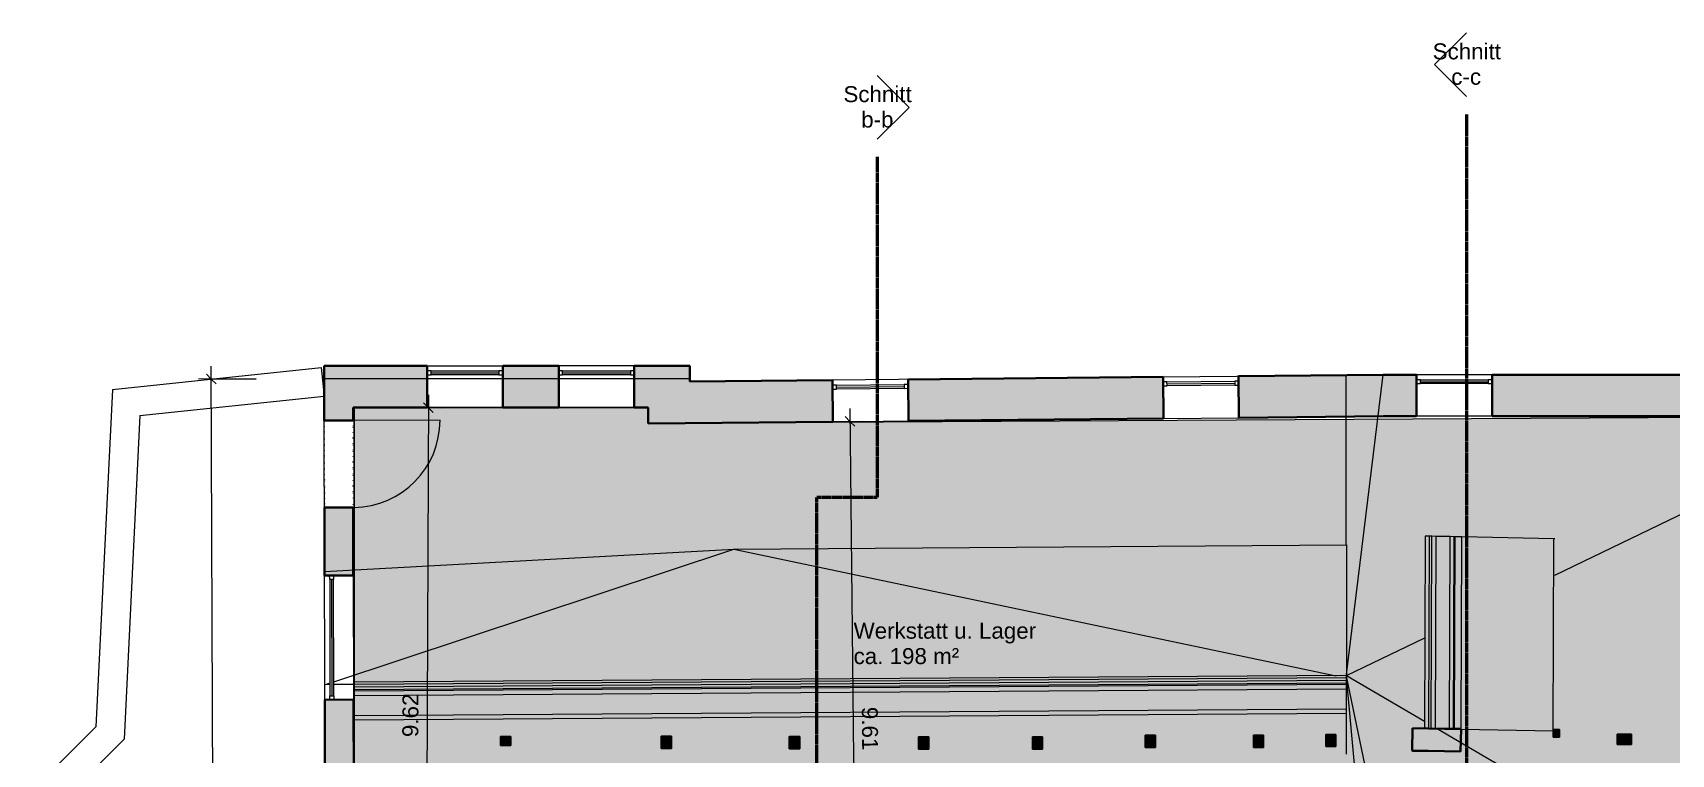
# Model space of a CAD drawing. Header units: millimetres. Extents: x -17984 to 21009, y -19333 to 10906.
# Drawn here: x -17984 to 7627, y -370 to 10906 of the extents above; entities that cross this region are included whole.
import ezdxf

# ---------------------------------------------------------------- set-up
doc = ezdxf.new("R2010")
doc.units = ezdxf.units.MM
doc.linetypes.add('Achse', pattern=[10, 5, -2.5, 0, -2.5])
doc.linetypes.add('Über Schnittebene 1', pattern=[1, 0, -1])
for name, color, linetype, lineweight in [('A-ANNO-DIMS', 211, 'Continuous', 9), ('A-ANNO-DIMS-100', 211, 'Continuous', 9), ('A-DETL-GENF', 92, 'Continuous', 9), ('A-DETL-THIN', 151, 'Continuous', 9), ('A-DOOR', 31, 'Continuous', 9), ('A-FLOR', 192, 'Continuous', 9), ('A-GLAZ', 151, 'Continuous', 9), ('A-MASS', 70, 'Continuous', 9), ('A-WALL', 113, 'Continuous', 9), ('A-WALL-PATT', 111, 'Continuous', 35), ('G-ANNO-SYMB', 111, 'Continuous', 9), ('G-ANNO-TEXT', 231, 'Continuous', 9), ('S-COLS', 52, 'Continuous', 9)]:
    doc.layers.add(name, color=color, linetype=linetype, lineweight=lineweight)
doc.styles.add('Arial_1', font='arial.ttf', dxfattribs={"height": 250})
doc.dimstyles.new('2_5mm_-_Arial', dxfattribs={"dimscale": 304.8, "dimtxt": 255.06485, "dimasz": 0.492126, "dimexe": 0.656168, "dimexo": 0.0625, "dimgap": 0.164042, "dimtad": 1, "dimlfac": 0.001, "dimrnd": 0.005, "dimzin": 0, "dimdsep": 46, "dimtxsty": 'Arial_1', "dimblk1": 'OBLIQUE', "dimblk2": 'OBLIQUE', "dimsah": 1, "dimcen": 0.09, "dimdle": 0.656168, "dimazin": 0, "dimtfac": 1, "dimtdec": 4, "dimtix": 1, "dimtmove": 0, "dimatfit": 3, "dimfxl": 2.296588, "dimfxlon": 1, "dimtvp": 1, "dimtolj": 1, "dimtzin": 0, "dimarcsym": 2})

# ---------------------------------------------------------------- blocks, each defined once
blk = doc.blocks.new('Drehflügel 1-flg - Variabel - Drehflügel 1-flg - Variabel-531033-Erdgeschoss HG')
at = {"layer": 'A-DOOR', "linetype": 'Über Schnittebene 1'}
for p, q in [((680, 211), (-680, 211)), ((-680, -239), (680, -239))]:
    blk.add_line(p, q, dxfattribs=at)
at = {"layer": 'A-DOOR'}
for p, q in [((680, -257), (680, -239)), ((680, -1599), (680, -257))]:
    blk.add_line(p, q, dxfattribs=at)
for start, end in [(180, 180.6291), (180.6291, 270)]:
    blk.add_arc((680, -239), 1360, start, end, dxfattribs=at)
blk = doc.blocks.new('Fenster 1-flg - Variabel - Fenster 1-flg - Variabel-531736-Erdgeschoss HG')
at = {"layer": 'A-GLAZ'}
for p, q in [((-530, 245), (-590, 245)), ((-590, 245), (-590, 185)), ((-590, 185), (-530, 185)), ((-530, 185), (-530, 245)), ((-530, 245), (530, 245)), ((-530, 215), (530, 215)), ((530, 185), (-530, 185)), ((590, 245), (530, 245)), ((530, 245), (530, 185)), ((530, 185), (590, 185)), ((590, 185), (590, 245))]:
    blk.add_line(p, q, dxfattribs=at)
blk = doc.blocks.new('Fenster 1-flg - Variabel - Fenster 1-flg - Variabel-531891-Erdgeschoss HG')
at = {"layer": 'A-GLAZ'}
for p, q in [((-530, 245), (-590, 245)), ((-590, 245), (-590, 185)), ((-590, 185), (-530, 185)), ((-530, 185), (-530, 245)), ((-530, 245), (530, 245)), ((-530, 215), (530, 215)), ((530, 185), (-530, 185)), ((590, 245), (530, 245)), ((530, 245), (530, 185)), ((530, 185), (590, 185)), ((590, 185), (590, 245))]:
    blk.add_line(p, q, dxfattribs=at)
blk = doc.blocks.new('Fenster 1-flg - Variabel - Fenster 1-flg - Variabel-535240-Erdgeschoss HG')
at = {"layer": 'A-GLAZ'}
for p, q in [((-970, -145), (-970, -85)), ((-970, -85), (-910, -85)), ((-910, -145), (-970, -145)), ((-910, -85), (-910, -145)), ((910, -85), (-910, -85)), ((-910, -115), (910, -115)), ((-910, -145), (910, -145)), ((910, -145), (910, -85)), ((910, -85), (970, -85)), ((970, -145), (910, -145)), ((970, -85), (970, -145))]:
    blk.add_line(p, q, dxfattribs=at)
blk = doc.blocks.new('Schnitt - Name-2324-Erdgeschoss HG')
at = {"layer": 'G-ANNO-SYMB'}
for p, q in [((-12.7, 0), (-7.72, 4.98)), ((-7.72, 4.98), (-2.75, 0))]:
    blk.add_line(p, q, dxfattribs=at)
blk = doc.blocks.new('DIMBLOCK1-Erdgeschoss HG')
at = {"layer": 'A-ANNO-DIMS-100'}
for p, q in [((-11798, 5246), (-11843, -4772)), ((-12499, 5049), (-11599, 5045)), ((-11799, 5046), (-12499, 5049)), ((-11142, -4575), (-12042, -4571)), ((-11842, -4572), (-11142, -4575))]:
    blk.add_line(p, q, dxfattribs=at)
at = {"layer": 'A-ANNO-DIMS-100', "lineweight": 25}
for p, q in [((-11799, 5046), (-11874, 5121)), ((-11799, 5046), (-11724, 4970)), ((-11842, -4572), (-11917, -4497)), ((-11842, -4572), (-11767, -4647))]:
    blk.add_line(p, q, dxfattribs=at)
at = {"layer": 'A-ANNO-DIMS-100', "color": 0, "insert": (-12208, -101), "char_height": 250, "width": 814.16, "attachment_point": 1, "rotation": 89.7438, "line_spacing_factor": 0.941778, "style": 'Arial_1'}
blk.add_mtext('9.62', dxfattribs=at)
blk = doc.blocks.new('_Oblique')
at = {"color": 0, "linetype": 'ByBlock', "lineweight": -2}
blk.add_line((-0.5, -0.5), (0.5, 0.5), dxfattribs=at)
blk = doc.blocks.new('DIMBLOCK2-Erdgeschoss HG')
at = {"layer": 'A-ANNO-DIMS-100', "lineweight": 25}
for p, q in [((-5210, 4833), (-5286, 4907)), ((-5210, 4833), (-5134, 4759)), ((-5107, -4776), (-5183, -4702)), ((-5107, -4776), (-5031, -4851))]:
    blk.add_line(p, q, dxfattribs=at)
at = {"layer": 'A-ANNO-DIMS-100'}
for p, q in [((-5212, 5033), (-5107, -4776)), ((-5910, 4826), (-5010, 4835)), ((-5210, 4833), (-5910, 4826)), ((-4407, -4769), (-5307, -4779)), ((-5107, -4776), (-4407, -4769))]:
    blk.add_line(p, q, dxfattribs=at)
at = {"layer": 'A-ANNO-DIMS-100', "color": 0, "insert": (-4776, 372), "char_height": 250, "width": 814.16, "attachment_point": 1, "rotation": 270.6138, "line_spacing_factor": 0.941778, "style": 'Arial_1'}
blk.add_mtext('9.61', dxfattribs=at)
blk = doc.blocks.new('DIMBLOCK25-Erdgeschoss HG')
at = {"layer": 'A-ANNO-DIMS-100'}
for p, q in [((-15113, -14989), (-15193, 5694)), ((-14493, 5497), (-15393, 5493)), ((-15193, 5494), (-14493, 5497)), ((-14414, -14786), (-15314, -14790)), ((-15114, -14789), (-14414, -14786))]:
    blk.add_line(p, q, dxfattribs=at)
at = {"layer": 'A-ANNO-DIMS-100', "lineweight": 25}
for p, q in [((-15193, 5494), (-15268, 5569)), ((-15193, 5494), (-15117, 5419)), ((-15114, -14789), (-15189, -14714)), ((-15114, -14789), (-15039, -14864))]:
    blk.add_line(p, q, dxfattribs=at)
at = {"layer": 'A-ANNO-DIMS-100', "color": 0, "insert": (-14769, -4145), "char_height": 250, "width": 1202.88, "attachment_point": 1, "rotation": 270.2224, "line_spacing_factor": 0.941778, "style": 'Arial_1'}
blk.add_mtext('20.28\\A2\\H0.5x;\\S5^  ;\\H2x;', dxfattribs=at)

msp = doc.modelspace()

# ---------------------------------------------------------------- hatches: boundary and pattern name
at = {"layer": 'A-DETL-GENF', "transparency": 33554534}
h = msp.add_hatch(color=33, dxfattribs=at)
h.paths.add_polyline_path([(-7735.425, -4804.526), (3057.983, -4688.889), (3057.983, -1444.998), (11628.983, -1444.998), (11628.983, 4911.993), (-8363.017, 4799.465), (-8363.017, 5050.993), (-12960.228, 5050.993), (-12960.228, -4566.95), (-8396.092, -4587.358), (-8396.755, -4370.015), (-7736.758, -4368)], flags=0)
h.paths.add_polyline_path([(3582.983, -326.572), (3582.983, 38.993), (4333.926, 38.993), (4333.926, -326.572)], flags=0)
h.paths.add_polyline_path([(-2358.794, -289.22), (-2358.794, -99.22), (-2198.794, -99.22), (-2198.794, -289.22)], flags=0)
h.paths.add_polyline_path([(-3978.794, -289.22), (-4138.794, -289.22), (-4138.794, -99.22), (-3978.794, -99.22)], flags=0)
h.paths.add_polyline_path([(-6162.512, -284.22), (-6162.512, -91.72), (-5993.794, -91.72), (-5993.794, -284.22)], flags=0)
h.paths.add_polyline_path([(-8158.794, -279.22), (-8158.794, -89.22), (-7998.794, -89.22), (-7998.794, -279.22)], flags=0)
h.paths.add_polyline_path([(1255.937, -263.504), (1095.937, -263.504), (1095.937, -73.504), (1255.937, -73.504)], flags=0)
h.paths.add_polyline_path([(-594.063, -263.504), (-594.063, -73.504), (-434.063, -73.504), (-434.063, -263.504)], flags=0)
h.paths.add_polyline_path([(2385.767, -248.958), (2225.767, -248.958), (2225.767, -58.958), (2385.767, -58.958)], flags=0)
h.paths.add_polyline_path([(-10513.794, -231.72), (-10673.794, -231.72), (-10673.794, -91.72), (-10513.794, -91.72)], flags=0)
h.paths.add_polyline_path([(6783.81, -215.617), (6783.81, -55.617), (7003.81, -55.617), (7003.81, -215.617)], flags=0)
h.paths.add_polyline_path([(5883.29, -101.705), (5783.29, -101.705), (5783.29, 18.295), (5883.29, 18.295)], flags=0)
at = {"layer": 'A-WALL-PATT', "lineweight": 9, "transparency": 33554585}
h = msp.add_hatch(color=256, dxfattribs=at)
h.paths.add_polyline_path([(-12960.228, -4566.95), (-12961.555, -3849.775), (-13411.554, -3850.607), (-13410.233, -4564.938)], flags=0)
h.paths.add_polyline_path([(-13417.136, -832.353), (-12967.137, -831.521), (-12969.569, 483.477), (-13419.569, 482.644)], flags=0)
h.paths.add_polyline_path([(-13423.157, 2422.641), (-12973.157, 2423.473), (-12975.127, 3488.471), (-13425.126, 3487.639)], flags=0)
h.paths.add_polyline_path([(-13427.642, 4847.637), (-12977.643, 4848.469), (-12979.219, 5700.993), (-13429.22, 5700.993)], flags=0)
h = msp.add_hatch(color=256, dxfattribs=at)
h.paths.add_polyline_path([(-8363.017, 5050.993), (-8363.017, 5700.993), (-8581.017, 5700.993), (-8581.017, 5050.993)], flags=0)
h.paths.add_polyline_path([(-9761.017, 5050.993), (-9761.017, 5700.993), (-10638.017, 5700.993), (-10638.017, 5050.993)], flags=0)
h.paths.add_polyline_path([(-11818.017, 5050.993), (-11818.017, 5700.993), (-12979.219, 5700.993), (-12978.017, 5050.993), (-12943.587, 5050.993)], flags=0)
for points in [[(-8363.017, 4799.465), (-7713.017, 4805.83), (-7713.017, 5700.993), (-8363.017, 5700.993), (-8363.017, 4911.993)], [(4333.926, -326.572), (4333.926, 23.503), (3582.983, 38.993), (3582.983, -311.082)]]:
    msp.add_hatch(color=256, dxfattribs=at).paths.add_polyline_path(points, flags=0)
h = msp.add_hatch(color=256, dxfattribs=at)
h.paths.add_polyline_path([(-7713.017, 4805.83), (-5475.677, 4827.737), (-5482.041, 5477.706), (-7713.017, 5455.861), (-7713.017, 4911.993)], flags=0)
h.paths.add_polyline_path([(-4295.734, 4839.291), (-309.12, 4878.327), (-315.484, 5528.296), (-4302.098, 5489.26), (-4296.445, 4911.993)], flags=0)
h.paths.add_polyline_path([(870.824, 4889.881), (3128.983, 4911.993), (3125.801, 5561.993), (864.459, 5539.85), (870.607, 4911.993)], flags=0)
h = msp.add_hatch(color=256, dxfattribs=at)
h.paths.add_polyline_path([(12308.983, 4911.993), (12308.983, 5561.993), (9143.983, 5561.993), (9143.983, 4911.993), (12258.134, 4911.993)], flags=0)
h.paths.add_polyline_path([(8072.073, 4911.993), (8072.073, 5561.993), (4827.073, 5561.993), (4827.073, 4911.993), (7003.81, 4911.993)], flags=0)
h.paths.add_polyline_path([(3647.073, 4911.993), (3647.073, 5561.993), (3125.801, 5561.993), (3128.983, 4911.993), (3582.983, 4911.993)], flags=0)
h = msp.add_hatch(color=256, dxfattribs=at)
h.paths.add_polyline_path([(4333.926, -326.572), (4341.144, 23.354), (4333.926, 23.503), (4333.926, -215.617)], flags=0)
h.paths.add_polyline_path([(3582.983, -311.082), (3582.983, 38.993), (3575.765, -310.933)], flags=0)
at = {"layer": 'S-COLS'}
for points in [[(5783.29, -101.705), (5883.29, -101.705), (5883.29, 18.295), (5783.29, 18.295), (5783.29, -89.056)], [(-10611.551, -231.72), (-10513.794, -231.72), (-10513.794, -91.72), (-10673.794, -91.72), (-10673.794, -231.72)], [(-8158.794, -279.22), (-7998.794, -279.22), (-7998.794, -89.22), (-8158.794, -89.22), (-8158.794, -231.72)], [(-6153.794, -284.22), (-5993.794, -284.22), (-5993.794, -94.22), (-6153.794, -94.22), (-6153.794, -283.789)], [(-3978.794, -289.22), (-3978.794, -99.22), (-4138.794, -99.22), (-4138.794, -289.22)], [(-2358.794, -289.22), (-2198.794, -289.22), (-2198.794, -99.22), (-2358.794, -99.22), (-2358.794, -155.308)], [(-594.063, -263.504), (-434.063, -263.504), (-434.063, -73.504), (-594.063, -73.504), (-594.063, -99.22)], [(1095.937, -263.504), (1255.937, -263.504), (1255.937, -73.504), (1095.937, -73.504), (1095.937, -248.958)], [(2225.767, -248.958), (2385.767, -248.958), (2385.767, -58.958), (2225.767, -58.958), (2225.767, -73.504)], [(7003.81, -215.617), (7003.81, -55.617), (6783.81, -55.617), (6783.81, -215.617)]]:
    msp.add_hatch(color=256, dxfattribs=at).paths.add_polyline_path(points, flags=0)

# ---------------------------------------------------------------- linework, layer by layer
at = {"layer": 'A-DETL-THIN'}
for p, q in [((-8363.017, 5050.993), (-12960.228, 5050.993)), ((-12960.228, 5050.993), (-12960.228, -4566.95)), ((-8363.017, 4799.465), (-8363.017, 5050.993)), ((11628.983, 4911.993), (-8363.017, 4799.465)), ((3582.983, -326.572), (3582.983, 38.993)), ((3582.983, 38.993), (4333.926, 38.993)), ((4333.926, 38.993), (4333.926, -326.572)), ((5783.29, -101.705), (5783.29, 18.295)), ((5783.29, 18.295), (5883.29, 18.295)), ((5883.29, 18.295), (5883.29, -101.705)), ((-10673.794, -231.72), (-10673.794, -91.72)), ((-10673.794, -91.72), (-10513.794, -91.72)), ((-10513.794, -231.72), (-10673.794, -231.72)), ((-10513.794, -91.72), (-10513.794, -231.72)), ((-8158.794, -279.22), (-8158.794, -89.22)), ((-8158.794, -89.22), (-7998.794, -89.22)), ((-7998.794, -89.22), (-7998.794, -279.22)), ((-6162.512, -284.22), (-6162.512, -91.72)), ((-6162.512, -91.72), (-5993.794, -91.72)), ((-5993.794, -91.72), (-5993.794, -284.22)), ((-4138.794, -289.22), (-4138.794, -99.22)), ((-4138.794, -99.22), (-3978.794, -99.22)), ((-3978.794, -99.22), (-3978.794, -289.22)), ((-2358.794, -289.22), (-2358.794, -99.22)), ((-2358.794, -99.22), (-2198.794, -99.22)), ((-2198.794, -99.22), (-2198.794, -289.22)), ((-594.063, -263.504), (-594.063, -73.504)), ((-594.063, -73.504), (-434.063, -73.504)), ((-434.063, -73.504), (-434.063, -263.504)), ((1095.937, -263.504), (1095.937, -73.504)), ((1095.937, -73.504), (1255.937, -73.504)), ((1255.937, -73.504), (1255.937, -263.504)), ((2225.767, -248.958), (2225.767, -58.958)), ((2225.767, -58.958), (2385.767, -58.958)), ((2385.767, -248.958), (2225.767, -248.958)), ((2385.767, -58.958), (2385.767, -248.958)), ((5883.29, -101.705), (5783.29, -101.705)), ((6783.81, -215.617), (6783.81, -55.617)), ((6783.81, -55.617), (7003.81, -55.617)), ((7003.81, -215.617), (6783.81, -215.617)), ((7003.81, -55.617), (7003.81, -215.617)), ((-7998.794, -279.22), (-8158.794, -279.22)), ((-5993.794, -284.22), (-6162.512, -284.22)), ((-3978.794, -289.22), (-4138.794, -289.22)), ((-2198.794, -289.22), (-2358.794, -289.22)), ((-434.063, -263.504), (-594.063, -263.504)), ((1255.937, -263.504), (1095.937, -263.504)), ((4333.926, -326.572), (3582.983, -326.572))]:
    msp.add_line(p, q, dxfattribs=at)
at = {"layer": 'A-FLOR'}
for p, q in [((-13428.85, 5500.993), (-7713.017, 5500.993)), ((-315.484, 5528.296), (3125.801, 5561.993)), ((2547.079, 2905.424), (2547.079, 5556.326)), ((-13420.003, 717.347), (-13427.642, 4847.637)), ((-13423.271, 2484.489), (-7023.017, 2834.993)), ((-7023.017, 2834.993), (2549.037, 2905.438)), ((2549.037, 2905.438), (2549.037, 858.86)), ((-13340.003, 717.885), (-13420.003, 717.347)), ((-13409.492, -4964.945), (-13420.002, 717.347)), ((-12962.051, 720.425), (-13280.004, 718.288))]:
    msp.add_line(p, q, dxfattribs=at)
at = {"layer": 'A-FLOR', "lineweight": 18}
for p, q in [((2549.037, 874.775), (3125.801, 5561.993)), ((5806.89, 2429.386), (12308.983, 5561.993)), ((-13280.088, 763.664), (-7023.017, 2834.993)), ((-7023.017, 2834.993), (2391.236, 857.8)), ((2549.037, 859.804), (3775.689, 1450.785)), ((3770.953, 141.495), (2549.037, 857.713)), ((3742.983, -4863.007), (2549.037, 849.491)), ((3056.398, -4686.88), (2549.037, 837.538)), ((-13420.003, 717.347), (-13340.051, 743.814)), ((12308.983, -4863.007), (3959.065, 31.235))]:
    msp.add_line(p, q, dxfattribs=at)
at = {"layer": 'A-MASS'}
for p, q in [((3781.433, 3039.062), (3770.582, 38.993)), ((3850.355, 3037.64), (3781.433, 3039.062)), ((3839.509, 38.993), (3850.355, 3037.64)), ((3886.16, 3036.902), (3850.355, 3037.64)), ((3875.317, 38.993), (3886.16, 3036.902)), ((3954.119, 3035.5), (3886.16, 3036.902)), ((3943.281, 38.993), (3954.119, 3035.5)), ((4174.072, 3030.963), (3954.119, 3035.5)), ((4163.25, 38.993), (4174.072, 3030.963)), ((4234.681, 3029.713), (4174.072, 3030.963)), ((4223.864, 38.993), (4234.681, 3029.713)), ((4248.57, 3029.426), (4234.681, 3029.713)), ((4237.754, 38.993), (4248.57, 3029.426)), ((4352.009, 3027.293), (4248.57, 3029.426)), ((4341.2, 38.889), (4352.009, 3027.293)), ((5793.646, 2997.555), (4352.009, 3027.293)), ((5782.781, -6.384), (5793.646, 2997.555)), ((5810.268, 2997.212), (5793.646, 2997.555)), ((2549.037, 858.86), (-12960.228, 754.639)), ((2549.037, 824.658), (-12960.228, 720.437)), ((2549.037, 782.232), (-12960.228, 678.01)), ((2549.037, 824.658), (2549.037, 858.86)), ((2549.037, 782.232), (2549.037, 824.658)), ((2549.037, 738.765), (2549.037, 782.232)), ((-12960.228, 754.639), (-12962.051, 754.627)), ((-12962.051, 754.627), (-12962.051, 720.425)), ((-12960.228, 720.437), (-12962.051, 720.425)), ((-12962.051, 720.425), (-12962.051, 677.998)), ((-12960.228, 678.01), (-12962.051, 677.998)), ((-12962.051, 677.998), (-12962.051, 634.532)), ((-12960.228, 634.544), (-12962.051, 634.532)), ((-12962.051, 634.532), (-12962.051, 613.694)), ((-12960.228, 613.706), (-12962.051, 613.694)), ((-12962.051, 613.694), (-12962.051, 544.75)), ((-12960.228, 544.762), (-12962.051, 544.75)), ((-12962.051, 544.75), (-12962.051, 229.75)), ((2549.037, 738.765), (-12960.228, 634.544)), ((2549.037, 717.927), (-12960.228, 613.706)), ((2549.037, 648.983), (-12960.228, 544.762)), ((2549.037, 717.927), (2549.037, 738.765)), ((2549.037, 648.983), (2549.037, 717.927)), ((2549.037, 333.983), (2549.037, 648.983)), ((2549.037, 333.983), (-12960.228, 229.762)), ((2549.037, 268.451), (-12960.228, 164.23)), ((2549.037, 268.451), (2549.037, 333.983)), ((2549.037, -369.774), (2549.037, 268.451)), ((-12960.228, 229.762), (-12962.051, 229.75)), ((-12962.051, 229.75), (-12962.051, 164.218)), ((-12960.228, 164.23), (-12962.051, 164.218)), ((-12962.051, 164.218), (-12962.051, -474.007)), ((3770.582, 38.993), (3770.568, 35.123)), ((3770.568, 35.123), (3839.49, 33.701)), ((3839.49, 33.701), (3839.509, 38.993)), ((3839.49, 33.701), (3875.295, 32.963)), ((3875.295, 32.963), (3875.317, 38.993)), ((3875.295, 32.963), (3943.254, 31.561)), ((3943.254, 31.561), (3943.281, 38.993)), ((3943.254, 31.561), (4163.207, 27.024)), ((4163.207, 27.024), (4163.25, 38.993)), ((4163.207, 27.024), (4223.816, 25.774)), ((4223.816, 25.774), (4223.864, 38.993)), ((4223.816, 25.774), (4237.705, 25.487)), ((4237.705, 25.487), (4237.754, 38.993)), ((4237.705, 25.487), (4333.926, 23.503)), ((4333.926, 23.503), (4341.144, 23.354)), ((4341.144, 23.354), (4341.198, 38.287)), ((4341.144, 23.354), (5782.781, -6.384))]:
    msp.add_line(p, q, dxfattribs=at)
at = {"layer": 'A-WALL'}
for p, q in [((-16739.664, 5329.208), (-13475.377, 5672.299)), ((-13475.377, 5672.299), (-13428.339, 5224.764)), ((-11818.017, 5700.993), (-10638.017, 5700.993)), ((-8581.017, 5700.993), (-9761.017, 5700.993)), ((-315.484, 5528.296), (-5482.041, 5477.706)), ((4827.073, 5561.993), (3647.073, 5561.993)), ((-16739.664, 5329.208), (-16997.009, 60.396)), ((-16309.017, 4921.993), (-13428.339, 5224.764)), ((-16309.017, 4921.993), (-16556.017, -135.007)), ((-11818.017, 5050.993), (-10638.017, 5050.993)), ((-9761.017, 5050.993), (-8581.017, 5050.993)), ((-309.12, 4878.327), (870.824, 4889.881)), ((4827.073, 4911.993), (3647.073, 4911.993)), ((-5475.677, 4827.737), (-4295.734, 4839.291)), ((-12973.157, 2423.473), (-12969.569, 483.477)), ((-13419.569, 482.644), (-13420.003, 717.347)), ((-16997.009, 60.396), (-17983.931, -926.525)), ((-16556.017, -135.007), (-17842.952, -1421.942))]:
    msp.add_line(p, q, dxfattribs=at)
at = {"layer": 'A-WALL', "color": 7, "lineweight": 35}
for p, q in [((-13429.22, 5700.993), (-13427.642, 4847.637)), ((-11818.017, 5700.993), (-13429.22, 5700.993)), ((-11818.017, 5050.993), (-11818.017, 5700.993)), ((-9761.017, 5700.993), (-10638.017, 5700.993)), ((-10638.017, 5700.993), (-10638.017, 5050.993)), ((-9761.017, 5050.993), (-9761.017, 5700.993)), ((-8581.017, 5700.993), (-8581.017, 5050.993)), ((-7713.017, 5700.993), (-8581.017, 5700.993)), ((-7713.017, 5455.861), (-7713.017, 5700.993)), ((-5482.041, 5477.706), (-7713.017, 5455.861)), ((-5475.677, 4827.737), (-5482.041, 5477.706)), ((-315.484, 5528.296), (-4302.098, 5489.26)), ((-4302.098, 5489.26), (-4295.734, 4839.291)), ((-309.12, 4878.327), (-315.484, 5528.296)), ((3125.801, 5561.993), (864.459, 5539.85)), ((864.459, 5539.85), (870.824, 4889.881)), ((3647.073, 5561.993), (3125.801, 5561.993)), ((3647.073, 4911.993), (3647.073, 5561.993)), ((8072.073, 5561.993), (4827.073, 5561.993)), ((4827.073, 5561.993), (4827.073, 4911.993)), ((-12977.643, 4848.469), (-12978.017, 5050.993)), ((-4295.734, 4839.291), (-309.12, 4878.327)), ((870.824, 4889.881), (3128.983, 4911.993)), ((3128.983, 4911.993), (3647.073, 4911.993)), ((4827.073, 4911.993), (8072.073, 4911.993)), ((-13427.642, 4847.637), (-12977.643, 4848.469)), ((-8363.017, 4799.465), (-5475.677, 4827.737)), ((-12975.127, 3488.471), (-13425.126, 3487.639)), ((-13425.126, 3487.639), (-13423.157, 2422.641)), ((-12973.157, 2423.473), (-12975.127, 3488.471)), ((-13423.157, 2422.641), (-12973.157, 2423.473)), ((-12969.569, 483.477), (-13419.569, 482.644)), ((-13419.569, 482.644), (-13417.136, -832.353)), ((-12967.137, -831.521), (-12969.569, 483.477)), ((4341.144, 23.354), (3582.983, 38.993)), ((3575.765, -310.933), (4333.926, -326.572))]:
    msp.add_line(p, q, dxfattribs=at)
at = {"layer": 'A-WALL', "color": 27, "lineweight": 35}
for p, q in [((-12978.017, 5050.993), (-11818.017, 5050.993)), ((-10638.017, 5050.993), (-9761.017, 5050.993)), ((-8581.017, 5050.993), (-8363.017, 5050.993)), ((-8363.017, 5050.993), (-8363.017, 4799.465)), ((3582.983, 38.993), (3575.765, -310.933)), ((4333.926, -326.572), (4341.144, 23.354))]:
    msp.add_line(p, q, dxfattribs=at)
at = {"layer": 'G-ANNO-SYMB', "linetype": 'Achse', "lineweight": 50}
for p, q in [((4426.515, 9635.869), (4426.515, -17394.443)), ((-4784.088, 8967.055), (-4784.088, 3642.917)), ((-5732.142, 3642.917), (-5732.142, -18063.258)), ((-4784.088, 3642.917), (-5732.142, 3642.917))]:
    msp.add_line(p, q, dxfattribs=at)
at = {"layer": 'S-COLS'}
for p, q in [((5883.29, 18.295), (5783.29, 18.295)), ((5783.29, 18.295), (5783.29, -101.705)), ((5883.29, -101.705), (5883.29, 18.295)), ((-10513.794, -91.72), (-10673.794, -91.72)), ((-10673.794, -91.72), (-10673.794, -231.72)), ((-10673.794, -231.72), (-10513.794, -231.72)), ((-10513.794, -231.72), (-10513.794, -91.72)), ((-7998.794, -89.22), (-8158.794, -89.22)), ((-8158.794, -89.22), (-8158.794, -279.22)), ((-7998.794, -279.22), (-7998.794, -89.22)), ((-5993.794, -94.22), (-6153.794, -94.22)), ((-6153.794, -94.22), (-6153.794, -284.22)), ((-5993.794, -284.22), (-5993.794, -94.22)), ((-3978.794, -99.22), (-4138.794, -99.22)), ((-4138.794, -99.22), (-4138.794, -289.22)), ((-3978.794, -289.22), (-3978.794, -99.22)), ((-2198.794, -99.22), (-2358.794, -99.22)), ((-2358.794, -99.22), (-2358.794, -289.22)), ((-2198.794, -289.22), (-2198.794, -99.22)), ((-434.063, -73.504), (-594.063, -73.504)), ((-594.063, -73.504), (-594.063, -263.504)), ((-434.063, -263.504), (-434.063, -73.504)), ((1255.937, -73.504), (1095.937, -73.504)), ((1095.937, -73.504), (1095.937, -263.504)), ((1255.937, -263.504), (1255.937, -73.504)), ((2385.767, -58.958), (2225.767, -58.958)), ((2225.767, -58.958), (2225.767, -248.958)), ((2225.767, -248.958), (2385.767, -248.958)), ((2385.767, -248.958), (2385.767, -58.958)), ((5783.29, -101.705), (5883.29, -101.705)), ((7003.81, -55.617), (6783.81, -55.617)), ((6783.81, -55.617), (6783.81, -215.617)), ((6783.81, -215.617), (7003.81, -215.617)), ((7003.81, -215.617), (7003.81, -55.617)), ((-8158.794, -279.22), (-7998.794, -279.22)), ((-6153.794, -284.22), (-5993.794, -284.22)), ((-4138.794, -289.22), (-3978.794, -289.22)), ((-2358.794, -289.22), (-2198.794, -289.22)), ((-594.063, -263.504), (-434.063, -263.504)), ((1095.937, -263.504), (1255.937, -263.504))]:
    msp.add_line(p, q, dxfattribs=at)

# ---------------------------------------------------------------- block references
at = {"layer": 'A-DOOR', "rotation": 90.10597185268334}
msp.add_blockref('Drehflügel 1-flg - Variabel - Drehflügel 1-flg - Variabel-531033-Erdgeschoss HG', (-13215.819, 4168.027), dxfattribs=at)
at = {"layer": 'A-GLAZ'}
for name, p in [('Fenster 1-flg - Variabel - Fenster 1-flg - Variabel-531736-Erdgeschoss HG', (-11228.017, 5375.993)), ('Fenster 1-flg - Variabel - Fenster 1-flg - Variabel-531736-Erdgeschoss HG', (-9171.017, 5375.993)), ('Fenster 1-flg - Variabel - Fenster 1-flg - Variabel-531891-Erdgeschoss HG', (4237.073, 5236.993))]:
    msp.add_blockref(name, p, dxfattribs=at)
for name, p, rotation in [('Fenster 1-flg - Variabel - Fenster 1-flg - Variabel-531891-Erdgeschoss HG', (-4888.888, 5158.499), 0.5610122006978652), ('Fenster 1-flg - Variabel - Fenster 1-flg - Variabel-531891-Erdgeschoss HG', (277.67, 5209.089), 0.5610122006978652), ('Fenster 1-flg - Variabel - Fenster 1-flg - Variabel-535240-Erdgeschoss HG', (-13196.363, 1453.059), 270.1059718526833)]:
    msp.add_blockref(name, p, dxfattribs=dict(at, rotation=rotation))
at = {"layer": 'G-ANNO-SYMB', "extrusion": (0, 0, -1), "xscale": 99.99999999999993, "yscale": 99.99999999999993, "zscale": 99.99999999999993, "rotation": 270.0000000000003}
msp.add_blockref('Schnitt - Name-2324-Erdgeschoss HG', (-4426.515, 9635.869), dxfattribs=at)
at = {"layer": 'G-ANNO-SYMB', "xscale": 99.99999999999993, "yscale": 99.99999999999993, "zscale": 99.99999999999993, "rotation": 269.9999999999996}
msp.add_blockref('Schnitt - Name-2324-Erdgeschoss HG', (-4784.088, 8967.055), dxfattribs=at)

# ---------------------------------------------------------------- texts
at = {"layer": 'G-ANNO-SYMB', "char_height": 250, "attachment_point": 1, "style": 'Arial_1'}
for s, insert, width in [('Schnitt', (3898.227, 10740.418), 1274.68312), ('c-c', (4189.269, 10343.543), 577.215), ('Schnitt', (-5312.375, 10071.604), 1274.68312), ('b-b', (-5034.563, 9674.729), 609.2825)]:
    msp.add_mtext(s, dxfattribs=dict(at, insert=insert, width=width))
at = {"layer": 'G-ANNO-TEXT', "color": 7, "char_height": 250, "attachment_point": 1, "style": 'Arial_1'}
for s, insert, width in [('Werkstatt u. Lager', (-5153.221, 1685.665), 3487.34062), ('ca. 198 m²', (-5153.221, 1288.79), 2012.23563)]:
    msp.add_mtext(s, dxfattribs=dict(at, insert=insert, width=width))

# ---------------------------------------------------------------- dimensions: what is measured, and where the dimension line sits
at = {"layer": 'A-ANNO-DIMS'}
dim = msp.add_linear_dim(base=(-15192.687, 5494.146), p1=(-14413.958, -14786.488), p2=(-14492.693, 5496.863), angle=270.2224057, text='\\A1;20.28\\Q;{\\A1;{\\H0.5x;\\S5^ ;}}', dimstyle='2_5mm_-_Arial', override={"dimpost": '<>', "dimfxl": 20283.503625}, dxfattribs=at)
dim.commit()
dim.dimension.update_dxf_attribs({"geometry": 'DIMBLOCK25-Erdgeschoss HG', "text_midpoint": (-14975.678, -4646.84)})
for base, p1, p2, angle, override, picture, middle in [((-11841.913, -4571.95), (-12498.902, 5048.93), (-11141.92, -4575.08), 89.7438134, {"dimpost": '<>', "dimfxl": 9719.206135}, 'DIMBLOCK1-Erdgeschoss HG', (-11998.052, 237.719)), ((-5107.036, -4776.366), (-5909.95, 4825.746), (-4407.076, -4768.867), 270.6138245, {"dimpost": '<>', "dimfxl": 9711.603286}, 'DIMBLOCK2-Erdgeschoss HG', (-4980.88, 30.343))]:
    dim = msp.add_linear_dim(base=base, p1=p1, p2=p2, angle=angle, dimstyle='2_5mm_-_Arial', override=override, dxfattribs=at)
    dim.commit()
    dim.dimension.update_dxf_attribs({"geometry": picture, "text_midpoint": middle})

doc.saveas('drawing.dxf')
